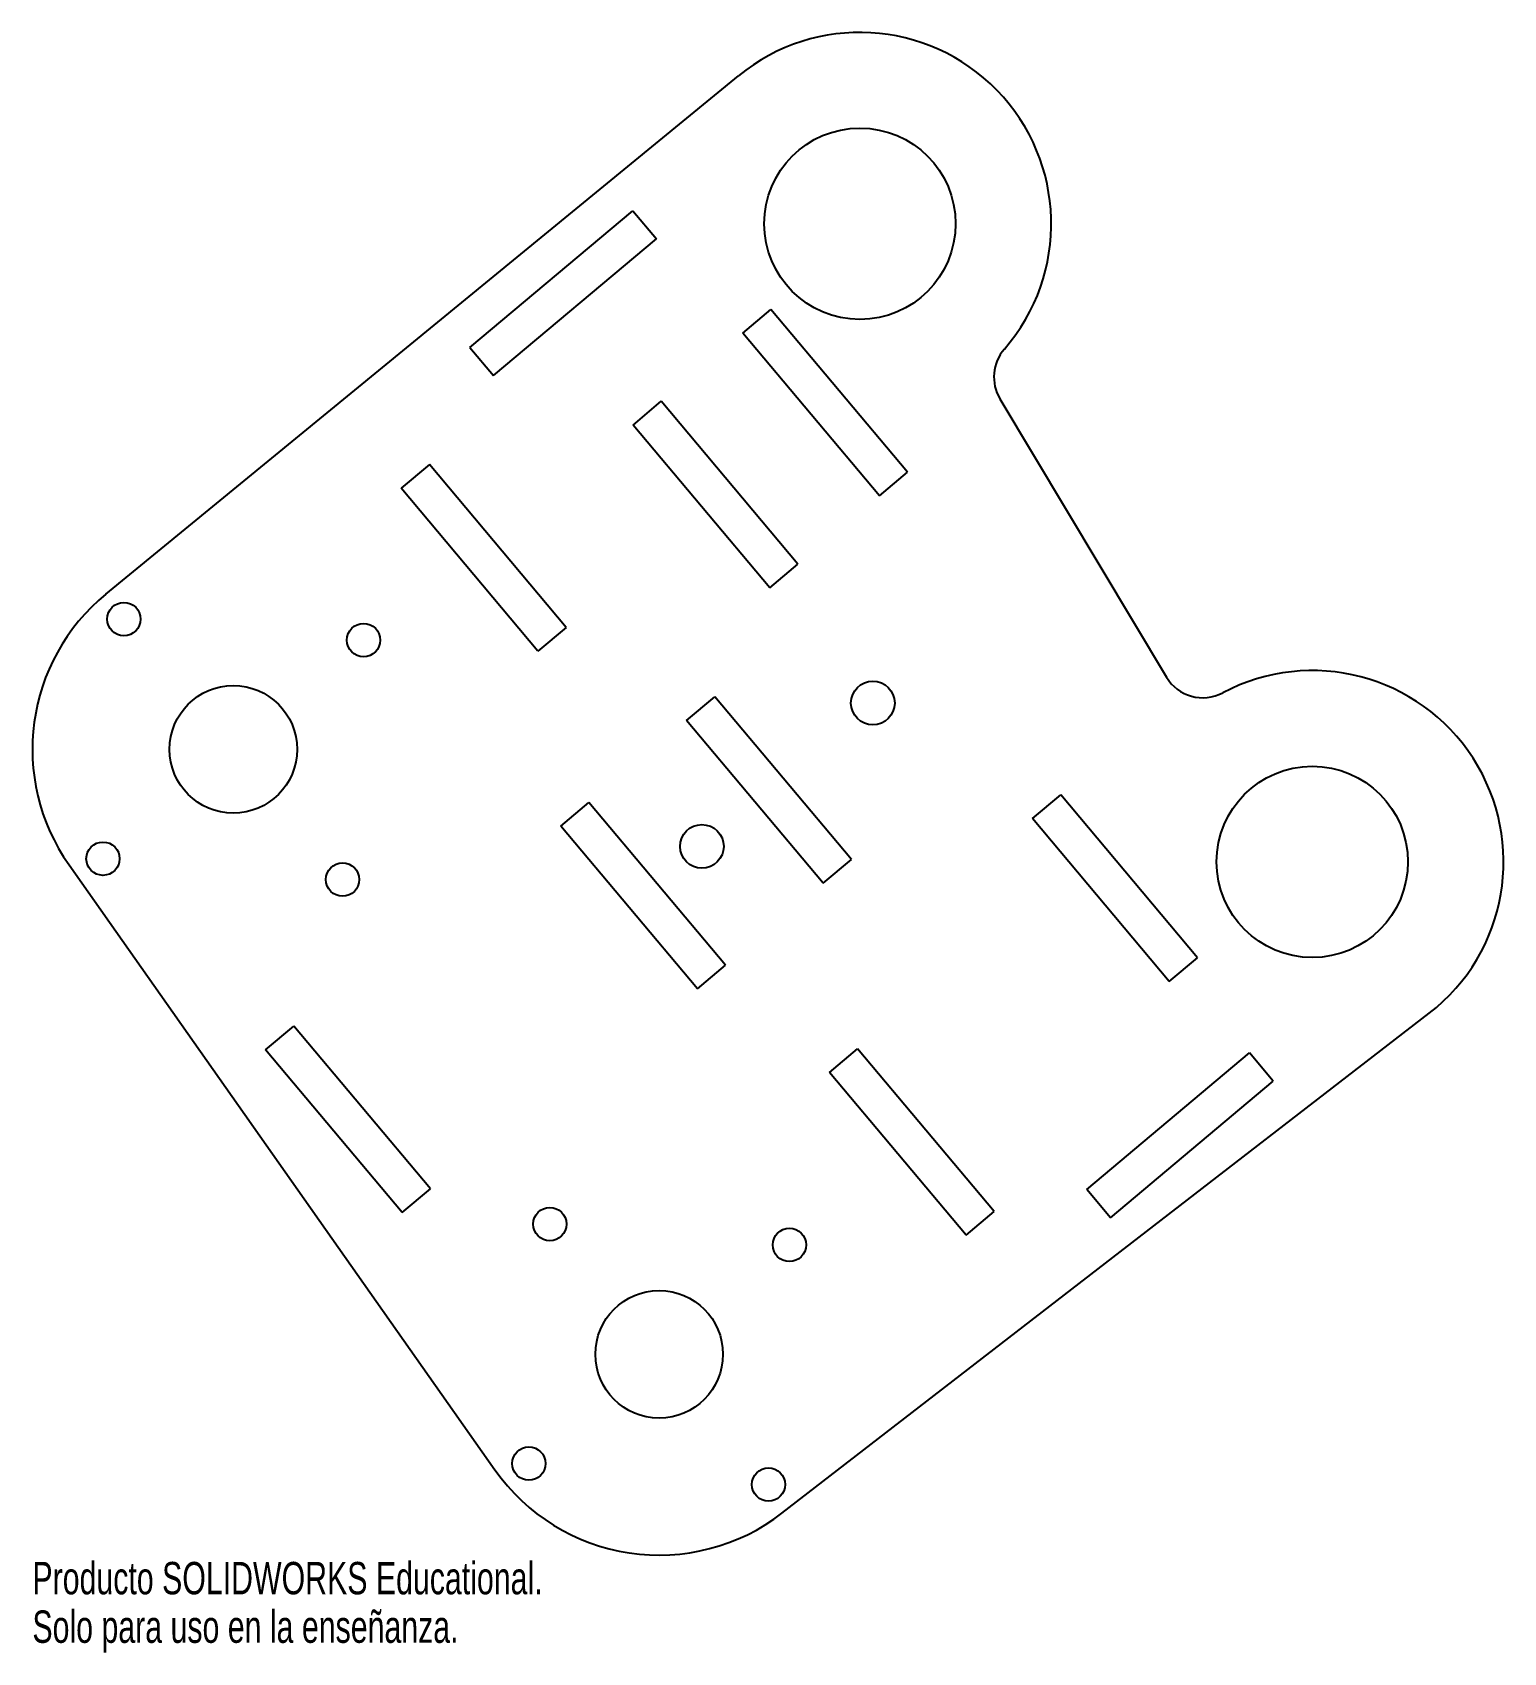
# Model space of a CAD drawing. Header units: inches. Extents: x -15.73 to -7.08, y 10.76 to 20.29.
import ezdxf

# ---------------------------------------------------------------- set-up
doc = ezdxf.new("R2010")
doc.units = ezdxf.units.IN
doc.header["$MEASUREMENT"] = 0
doc.styles.add('SLDTEXTSTYLE0', font='TXT', dxfattribs={"width": 0.7})

msp = doc.modelspace()

# ---------------------------------------------------------------- linework, layer by layer
at = {"color": 7, "linetype": 'Continuous', "lineweight": 25}
for p, q in [((-15.2939, 16.9888), (-11.5741, 20.0368)), ((-13.1543, 18.4392), (-12.1967, 19.2427)), ((-12.1967, 19.2427), (-12.0575, 19.0768)), ((-13.0151, 18.2733), (-12.0575, 19.0768)), ((-11.5498, 18.5238), (-11.3839, 18.6629)), ((-10.5804, 17.7054), (-11.3839, 18.6629)), ((-10.7463, 17.5662), (-11.5498, 18.5238)), ((-13.1543, 18.4392), (-13.0151, 18.2733)), ((-12.1945, 17.9828), (-12.0286, 18.122)), ((-11.2251, 17.1645), (-12.0286, 18.122)), ((-10.0375, 18.1368), (-9.0592, 16.5005)), ((-11.391, 17.0253), (-12.1945, 17.9828)), ((-13.392, 17.7502), (-13.5579, 17.611)), ((-12.5885, 16.7926), (-13.392, 17.7502)), ((-10.7463, 17.5662), (-10.5804, 17.7054)), ((-12.7544, 16.6534), (-13.5579, 17.611)), ((-11.391, 17.0253), (-11.2251, 17.1645)), ((-12.5885, 16.7926), (-12.7544, 16.6534)), ((-11.8799, 16.245), (-11.714, 16.3842)), ((-10.9105, 15.4266), (-11.714, 16.3842)), ((-11.0764, 15.2874), (-11.8799, 16.245)), ((-12.6203, 15.6237), (-12.4544, 15.7629)), ((-11.651, 14.8053), (-12.4544, 15.7629)), ((-9.8453, 15.6677), (-9.6795, 15.8069)), ((-8.876, 14.8493), (-9.6795, 15.8069)), ((-9.0419, 14.7102), (-9.8453, 15.6677)), ((-11.8168, 14.6661), (-12.6203, 15.6237)), ((-15.5112, 15.3954), (-13.0072, 11.8379)), ((-11.0764, 15.2874), (-10.9105, 15.4266)), ((-11.8168, 14.6661), (-11.651, 14.8053)), ((-9.0419, 14.7102), (-8.876, 14.8493)), ((-11.3192, 11.5831), (-7.5136, 14.5233)), ((-14.356, 14.3086), (-14.1902, 14.4477)), ((-13.3867, 13.4902), (-14.1902, 14.4477)), ((-13.5526, 13.351), (-14.356, 14.3086)), ((-11.0406, 14.1752), (-10.8748, 14.3144)), ((-10.0713, 13.3568), (-10.8748, 14.3144)), ((-9.5276, 13.4867), (-8.57, 14.2902)), ((-8.4308, 14.1243), (-8.57, 14.2902)), ((-10.2372, 13.2177), (-11.0406, 14.1752)), ((-9.3884, 13.3209), (-8.4308, 14.1243)), ((-13.5526, 13.351), (-13.3867, 13.4902)), ((-9.3884, 13.3209), (-9.5276, 13.4867)), ((-10.2372, 13.2177), (-10.0713, 13.3568))]:
    msp.add_line(p, q, dxfattribs=at)
for centre, radius in [((-10.8611, 19.1666), 0.5625), ((-15.1881, 16.8413), 0.098), ((-13.7793, 16.718), 0.098), ((-14.5453, 16.0752), 0.375), ((-10.7849, 16.3479), 0.1285), ((-8.2014, 15.4135), 0.5625), ((-11.7902, 15.5044), 0.1285), ((-15.3114, 15.4324), 0.098), ((-13.9025, 15.3092), 0.098), ((-12.6841, 13.2838), 0.098), ((-11.2753, 13.1606), 0.098), ((-12.0413, 12.5178), 0.375), ((-12.8074, 11.875), 0.098), ((-11.3985, 11.7517), 0.098)]:
    msp.add_circle(centre, radius, dxfattribs=at)
for centre, radius, start, end in [((-10.8611, 19.1666), 1.125, 319.02904, 129.33162), ((-9.8229, 18.2651), 0.25, 139.02904, 210.87504), ((-14.5453, 16.0752), 1.1811, 129.33162, 215.14089), ((-8.8446, 16.6288), 0.25, 210.87504, 297.89063), ((-8.2014, 15.4135), 1.125, 307.68872, 117.89063), ((-12.0413, 12.5178), 1.1811, 215.14089, 307.68872)]:
    msp.add_arc(centre, radius, start, end, dxfattribs=at)

# ---------------------------------------------------------------- texts
at = {"color": 7, "linetype": 'Continuous', "char_height": 0.1903, "attachment_point": 1, "style": 'SLDTEXTSTYLE0'}
for s, insert in [('Producto SOLIDWORKS Educational.', (-15.7264, 11.2965)), ('Solo para uso en la enseñanza.', (-15.7264, 11.0111))]:
    msp.add_mtext(s, dxfattribs=dict(at, insert=insert))

doc.saveas('drawing.dxf')
